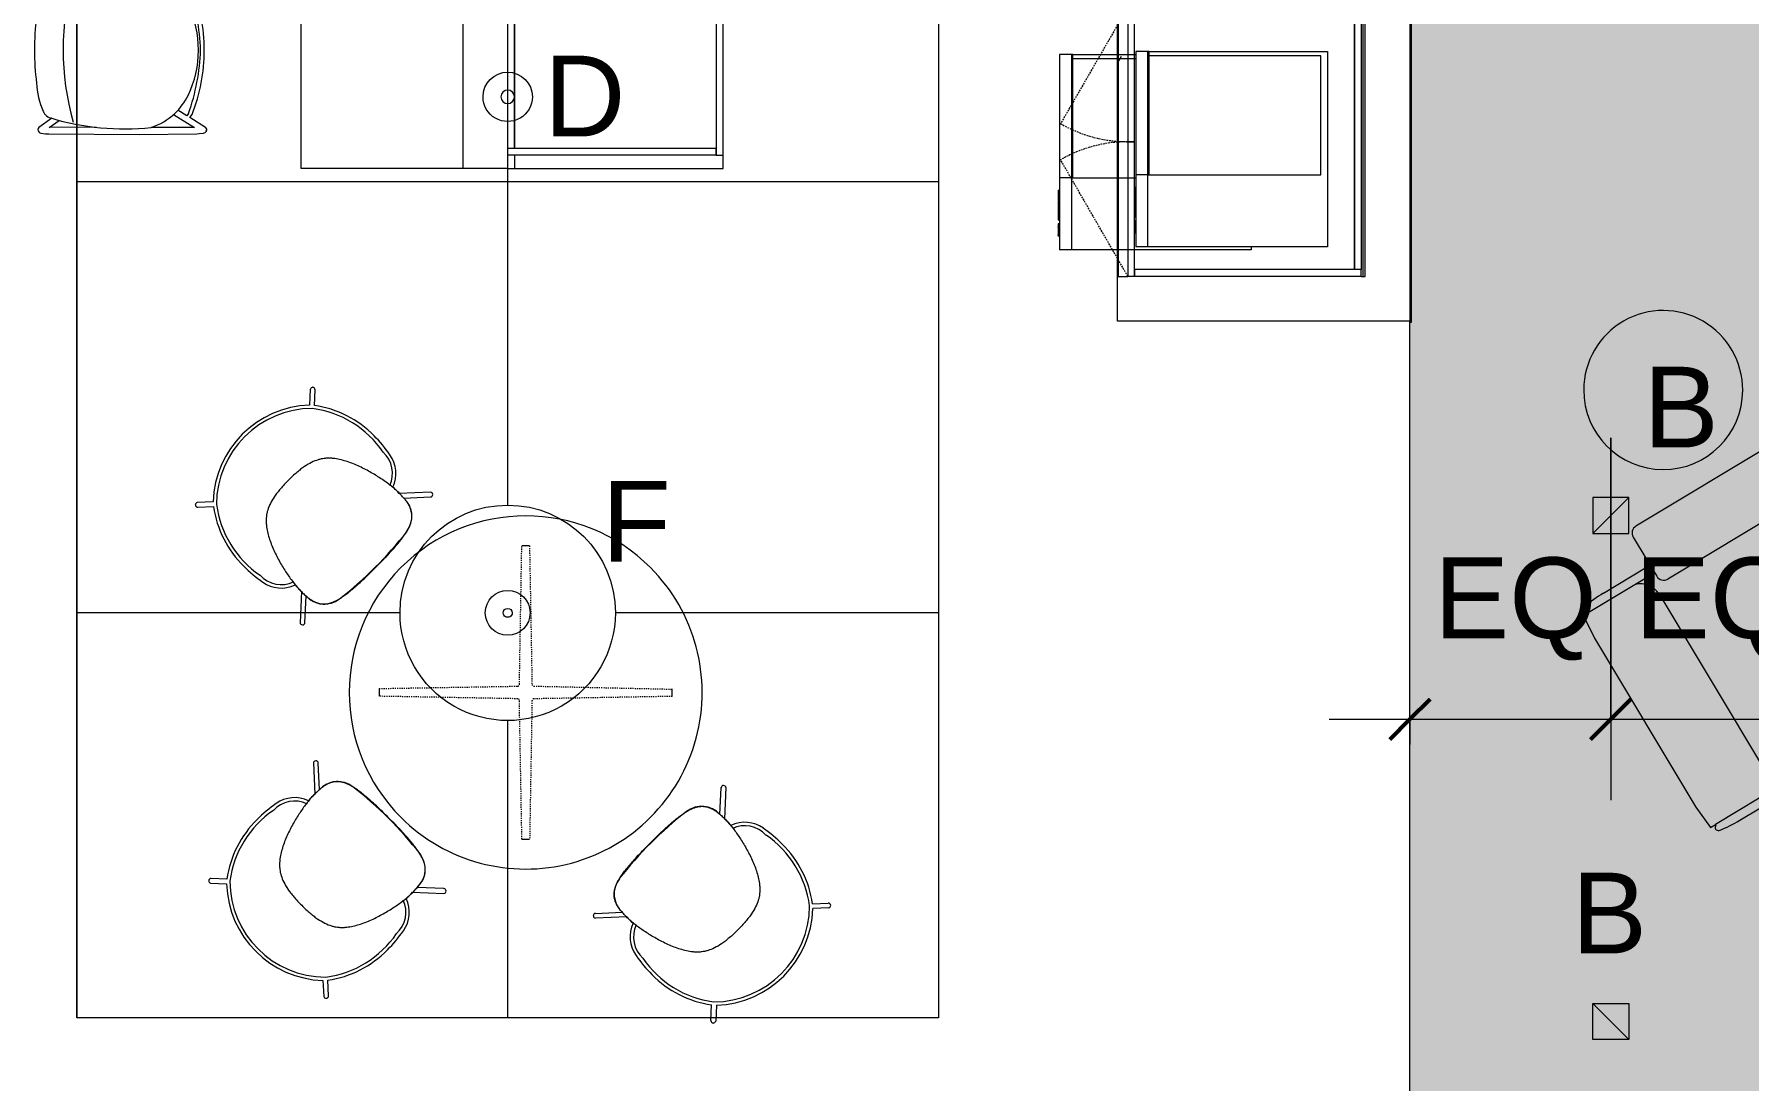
# Model space of a CAD drawing. Header units: inches. Extents: x -1206 to 1060, y -822 to 854.
# Drawn here: x -947.9 to -756.8, y -539.8 to -423.2 of the extents above; entities that cross this region are included whole.
import ezdxf

# ---------------------------------------------------------------- set-up
doc = ezdxf.new("R2010")
doc.units = ezdxf.units.IN
doc.header["$MEASUREMENT"] = 0
doc.linetypes.add('X1$0$Dash', pattern=[0.25, 0.125, -0.125])
doc.linetypes.add('X1$0$Hidden', pattern=[0.28125, 0.1875, -0.09375])
for name, color, linetype, lineweight in [('X1$0$A-ANNO-DIMS', 211, 'Continuous', 9), ('X1$0$A-ANNO-DIMS-96', 211, 'Continuous', 9), ('X1$0$A-CLNG', 13, 'Continuous', 13), ('X1$0$A-CLNG-PATT', 13, 'Continuous', 13), ('X1$0$E-LITE-EQPM', 33, 'Continuous', 9), ('X1$0$E-LITE-EQPM-IDEN', 33, 'Continuous', 9), ('X1$0$I-FURN', 30, 'Continuous', 9), ('X1$0$I-FURN-HDLN', 30, 'X1$0$Dash', 9), ('X1$0$I-WALL', 2, 'Continuous', 13), ('X1$0$Q-CASE', 31, 'Continuous', 9), ('X1$0$Q-SPCQ', 91, 'Continuous', 9)]:
    doc.layers.add(name, color=color, linetype=linetype, lineweight=lineweight)
doc.styles.add('X1$0$Arial', font='arial.ttf', dxfattribs={"height": 9})
doc.styles.add('X1$0$Swis721 Lt BT', font='swissl.ttf', dxfattribs={"height": 9})
doc.dimstyles.new('X1$0$OTJ_-_3_32__Linear__1_2__Tolerance', dxfattribs={"dimscale": 12, "dimtxt": 9.497835, "dimasz": 0.375, "dimexe": 0.75, "dimexo": 0.5, "dimgap": 0.5, "dimtad": 1, "dimdec": 1, "dimrnd": 0.5, "dimzin": 3, "dimdsep": 46, "dimlunit": 4, "dimtxsty": 'X1$0$Swis721 Lt BT', "dimblk1": 'X1$0$_Oblique', "dimblk2": 'X1$0$_Oblique', "dimsah": 1, "dimcen": 0.09, "dimdle": 0.75, "dimazin": 0, "dimtfac": 1, "dimtdec": 4, "dimtix": 1, "dimtmove": 0, "dimatfit": 3, "dimfxl": 1, "dimtvp": 1, "dimfrac": 2, "dimtolj": 1, "dimtzin": 0, "dimarcsym": 2})
pattern_1 = [(0, (0, 0), (30.72, 7.68), [1.267, -21.773, 1.267, -21.773, -122.88]), (0, (0, 0), (30.72, 7.68), [-46.08, 1.267, -44.813, 1.267, -21.773, -53.76]), (0, (0, 0), (30.72, 7.68), [-115.2, 1.267, -14.093, 1.267, -37.133]), (120, (11.52, 3.84), (-22.011075, 22.7643), [1.267, -21.773, 1.267, -21.773, -122.88]), (120, (11.52, 3.84), (-22.011075, 22.7643), [-46.08, 1.267, -44.813, 1.267, -21.773, -53.76]), (120, (11.52, 3.84), (-22.011075, 22.7643), [-115.2, 1.267, -14.093, 1.267, -37.133]), (240, (15.36, 19.2), (-8.708925, -30.4443), [1.267, -21.773, 1.267, -21.773, -122.88]), (240, (15.36, 19.2), (-8.708925, -30.4443), [-46.08, 1.267, -44.813, 1.267, -21.773, -53.76]), (240, (15.36, 19.2), (-8.708925, -30.4443), [-115.2, 1.267, -14.093, 1.267, -37.133])]

# ---------------------------------------------------------------- blocks, each defined once
blk = doc.blocks.new('X1$0$C-Counter Top1 - 24_ Depth-5089618-FIRST FLOOR RCP')
at = {"layer": 'X1$0$Q-CASE'}
for p, q in [((-47.26, 0), (-47.26, -24)), ((101.74, -24), (101.74, 0)), ((-45.76, -0.75), (-47.26, -0.75)), ((101.74, -0.75), (100.24, -0.75)), ((-47.26, -24), (-45.76, -24)), ((100.24, -24), (101.74, -24))]:
    blk.add_line(p, q, dxfattribs=at)
blk = doc.blocks.new('X1$0$C-Counter Top-no backsplash - Counter Top 42_H-5475628-FIRST FLOOR RCP')
at = {"layer": 'X1$0$Q-CASE'}
for p, q in [((-47.26, 23), (101.74, 23)), ((-47.26, 5), (-47.26, 23)), ((-47.26, 5), (-47.26, 23)), ((-47.26, 23), (101.74, 23)), ((101.74, 23), (101.74, 5)), ((101.74, 23), (101.74, 5))]:
    blk.add_line(p, q, dxfattribs=at)
blk = doc.blocks.new('X1$0$Cahoots_Tables - Small Round-4938073-FIRST FLOOR RCP')
at = {"layer": 'X1$0$I-FURN'}
for start, end in [(0, 180), (180, 0)]:
    blk.add_arc((0.015625, 0), 8.858268, start, end, dxfattribs=at)
blk = doc.blocks.new('X1$0$Seating-Sofa-Teknion-STMS_Envita-R2014 - _See Type Catalog_-5451036-FIRST FLOOR RCP')
at = {"layer": 'X1$0$I-FURN'}
for p, q in [((-10.99, 15.56), (-13.75, 15.32)), ((-13.75, 15.32), (-13.75, 14.69)), ((10.99, 15.56), (-10.99, 15.56)), ((13.75, 15.32), (10.99, 15.56)), ((13.75, 14.69), (13.75, 15.32)), ((-13.75, 14.69), (-13.87, 14.69)), ((-13.75, 6.06), (-13.75, 14.69)), ((13.87, 14.69), (13.75, 14.69)), ((13.75, 6.06), (13.75, 14.69)), ((-14.74, 12.12), (-14.74, 6.75)), ((14.74, 6.75), (14.74, 12.12)), ((-15.46, 6.06), (-18.4, 6.06)), ((-16, 6.06), (-13.32, 6.06)), ((11.57, 6.85), (-11.57, 6.85)), ((16, 6.06), (13.32, 6.06)), ((18.4, 6.06), (15.46, 6.06)), ((-19.3, 5.16), (-19.3, -13.16)), ((-12.43, -13.16), (-12.43, 5.16)), ((12.42, -13.16), (12.42, 5.16)), ((19.3, -13.16), (19.3, 5.16)), ((-18.4, -14.06), (-13.75, -14.06)), ((-13.75, -14.06), (-13.75, -14.86)), ((-13.75, -14.06), (-13.32, -14.06)), ((13.75, -14.06), (13.32, -14.06)), ((13.75, -14.86), (13.75, -14.06)), ((13.75, -14.06), (18.4, -14.06)), ((-13.05, -15.56), (13.05, -15.56))]:
    blk.add_line(p, q, dxfattribs=at)
for centre, radius, start, end in [((-2.33, 12.38), 12.42, 169.2868, 181.1781), ((-14.2, 14.6), 0.337, 14.9618, 165.0382), ((14.2, 14.6), 0.337, 14.9618, 165.0382), ((2.33, 12.38), 12.42, 358.8219, 10.7132), ((-11.44, 9.26), 2.41, 196.978, 266.9725), ((11.44, 9.26), 2.41, 273.0275, 343.022), ((-18.4, 5.16), 0.9, 90, 180), ((-13.32, 5.16), 0.9, 0, 90), ((13.32, 5.16), 0.9, 90, 180), ((18.4, 5.16), 0.9, 360, 90), ((-18.4, -13.16), 0.9, 180, 270), ((-13.32, -13.16), 0.9, 270, 0), ((13.32, -13.16), 0.9, 180, 270), ((18.4, -13.16), 0.9, 270, 0), ((-13.05, -14.86), 0.7, 180, 270), ((13.05, -14.86), 0.7, 270, 360)]:
    blk.add_arc(centre, radius, start, end, dxfattribs=at)
for points, knots in [([(-14.74, 6.75), (-14.74, 6.71), (-14.74, 6.64), (-14.75, 6.54), (-14.75, 6.48), (-14.76, 6.45), (-14.76, 6.42), (-14.77, 6.4), (-14.77, 6.37), (-14.78, 6.35), (-14.79, 6.33), (-14.79, 6.31), (-14.81, 6.28), (-14.82, 6.25), (-14.85, 6.21), (-14.88, 6.18), (-14.9, 6.16), (-14.93, 6.14), (-14.95, 6.13), (-14.99, 6.12), (-15.02, 6.1), (-15.05, 6.09), (-15.08, 6.09), (-15.1, 6.08), (-15.13, 6.08), (-15.15, 6.08), (-15.18, 6.07), (-15.21, 6.07), (-15.26, 6.07), (-15.34, 6.06), (-15.42, 6.06), (-15.46, 6.06)], [0, 0, 0, 0, 0.083333, 0.166667, 0.208333, 0.229167, 0.25, 0.270833, 0.291667, 0.3125, 0.333333, 0.354167, 0.375, 0.416667, 0.458333, 0.5, 0.541667, 0.5625, 0.583333, 0.625, 0.666667, 0.6875, 0.708333, 0.729167, 0.75, 0.770833, 0.791667, 0.8125, 0.833333, 0.916667, 1, 1, 1, 1]), ([(15.46, 6.06), (15.42, 6.06), (15.34, 6.06), (15.26, 6.07), (15.21, 6.07), (15.18, 6.07), (15.15, 6.08), (15.13, 6.08), (15.1, 6.08), (15.08, 6.09), (15.05, 6.09), (15.03, 6.1), (15.01, 6.11), (14.99, 6.12), (14.97, 6.12), (14.95, 6.13), (14.93, 6.14), (14.9, 6.16), (14.88, 6.18), (14.85, 6.21), (14.83, 6.24), (14.81, 6.27), (14.8, 6.29), (14.79, 6.31), (14.79, 6.33), (14.78, 6.35), (14.77, 6.37), (14.77, 6.4), (14.76, 6.42), (14.76, 6.45), (14.75, 6.48), (14.75, 6.54), (14.74, 6.64), (14.74, 6.71), (14.74, 6.75)], [0, 0, 0, 0, 0.083333, 0.166667, 0.1875, 0.208333, 0.229167, 0.25, 0.270833, 0.291667, 0.3125, 0.333333, 0.354167, 0.375, 0.395833, 0.416667, 0.4375, 0.458333, 0.5, 0.541667, 0.583333, 0.604167, 0.625, 0.645833, 0.666667, 0.6875, 0.708333, 0.729167, 0.75, 0.770833, 0.791667, 0.833333, 0.916667, 1, 1, 1, 1])]:
    blk.add_open_spline(points, degree=3, knots=knots, dxfattribs=at)
blk = doc.blocks.new('X1$0$Steelcase Coalesse - Enea Lottus - Seating - Stool - Bar Height - Sled Base - No Insert-4836234-FIRST FLOOR RCP')
at = {"layer": 'X1$0$I-FURN'}
for p, q in [((-9.25, 17.52), (-9.31, 17.02)), ((-7.58, 16.31), (-8.61, 17.76)), ((7.58, 16.31), (8.61, 17.76)), ((9.25, 17.52), (9.31, 17.02)), ((-9.31, 16.62), (-9.39, 6.58)), ((-9.31, 17.02), (-9.31, 16.62)), ((-8.59, 11.35), (-8.63, 16.61)), ((-8.63, 16.61), (-7.82, 15.5)), ((8.63, 16.61), (7.82, 15.5)), ((8.59, 11.35), (8.63, 16.61)), ((9.31, 17.02), (9.31, 16.62)), ((9.31, 16.62), (9.39, 6.58)), ((-9.39, 6.58), (-9.31, 0.16)), ((9.39, 6.58), (9.31, 0.16)), ((-8.63, 0.39), (-8.61, 5.25)), ((8.63, 0.39), (8.61, 5.25)), ((-7.18, 2.75), (-8.63, 0.39)), ((-7.31, 1.25), (-6.69, 2.26)), ((7.31, 1.25), (6.69, 2.26)), ((7.18, 2.75), (8.63, 0.39)), ((-9.31, 0.16), (-9.3, -0.12)), ((-8.6, -0.84), (-7.51, 0.93)), ((-7.51, 0.93), (-7.16, 0.67)), ((-7.06, 1.06), (-7.31, 1.25)), ((7.06, 1.06), (7.31, 1.25)), ((7.51, 0.93), (7.16, 0.67)), ((8.6, -0.84), (7.51, 0.93)), ((9.31, 0.16), (9.3, -0.12)), ((-9.3, -0.12), (-9.25, -0.58)), ((9.3, -0.12), (9.25, -0.58))]:
    blk.add_line(p, q, dxfattribs=at)
for centre, radius, start, end in [((-8.66, 17.3), 0.634, 133.8105, 160.2977), ((-8.85, 17.51), 0.35, 45.5206, 133.8105), ((-6.25, 16.03), 1.37, 114.5846, 167.9982), ((-3.4, 9.81), 8.2, 91.8145, 114.5846), ((0.14, -11.17), 29.42, 90.2764, 97.4306), ((-0.14, -11.17), 29.42, 82.5694, 89.7236), ((3.4, 9.81), 8.2, 65.4154, 88.1855), ((6.25, 16.03), 1.37, 12.0018, 65.4154), ((8.85, 17.51), 0.35, 46.1895, 134.4794), ((8.66, 17.3), 0.634, 19.7023, 46.1895), ((19.13, 8.28), 27.9, 163.0203, 186.2343), ((-19.13, 8.28), 27.9, 353.7657, 16.9797), ((0.06, -14.96), 30, 74.3296, 105.6314), ((-1.94, 7.4), 7.01, 197.9148, 223.2393), ((1.94, 7.4), 7.01, 315.6637, 342.0852), ((-1.94, 7.4), 7.01, 223.2393, 243.7884), ((1.94, 7.4), 7.01, 296.2116, 315.6637), ((0.01, 18.87), 19.56, 248.4732, 269.9564), ((0.96, 23.97), 24.27, 250.7204, 267.7427), ((-0.11, 11.12), 11.15, 243.7884, 270.559), ((0.11, 11.12), 11.15, 269.441, 296.2116), ((-0.96, 23.97), 24.27, 272.2573, 289.2796), ((-0.01, 18.87), 19.56, 270.0436, 291.5268), ((-8.61, -0.39), 0.674, 196.8757, 231.3749), ((-8.85, -0.63), 0.331, 238.946, 321.6559), ((8.85, -0.63), 0.331, 218.3441, 301.054), ((8.61, -0.39), 0.674, 308.6251, 343.1243)]:
    blk.add_arc(centre, radius, start, end, dxfattribs=at)
blk = doc.blocks.new('X1$0$Table-Coffee-Teknion-BBCTC_Cosmos_Large-R2013 - 28 3_8_ High-5476195-FIRST FLOOR RCP')
at = {"layer": 'X1$0$I-FURN'}
for radius, start, end in [(19.67, 360, 180), (16.34, 133.4535, 136.4655), (16.34, 43.5345, 46.5404), (19.67, 180, 360), (16.34, 223.5345, 226.5404), (16.34, 313.4535, 316.4542)]:
    blk.add_arc((0, 0), radius, start, end, dxfattribs=at)
at = {"layer": 'X1$0$I-FURN-HDLN'}
for p, q in [((-11.24, 11.86), (-0.14, 1.13)), ((0.14, 1.13), (11.24, 11.86)), ((-1.13, 0.14), (-11.85, 11.25)), ((11.85, 11.25), (1.13, 0.14)), ((-11.85, -11.25), (-1.13, -0.13)), ((-0.14, -1.13), (-11.24, -11.86)), ((11.24, -11.86), (0.14, -1.14)), ((1.14, -0.14), (11.81, -11.29))]:
    blk.add_line(p, q, dxfattribs=at)
for centre, start, end in [((-1.29, 0), 319.2979, 41.4043), ((0, 1.29), 228.5957, 311.4043), ((1.29, 0), 138.6476, 223.7627), ((0, -1.29), 47.5735, 131.4196)]:
    blk.add_arc(centre, 0.206, start, end, dxfattribs=at)
blk = doc.blocks.new('X1$0$Seating-Guest_Chair-Teknion-BBUC_Iuta-R2013 - Guest Chair-5476255-FIRST FLOOR RCP')
at = {"layer": 'X1$0$I-FURN'}
for p, q in [((-9.25, 8.27), (-7.97, 7.09)), ((-7.6, 7.49), (-8.92, 8.7)), ((8.92, 8.7), (7.6, 7.49)), ((7.97, 7.09), (9.25, 8.27)), ((-7.71, -6.53), (-10.28, -8.89)), ((-9.9, -9.27), (-7.7, -7.25)), ((7.7, -7.25), (9.9, -9.27)), ((10.28, -8.89), (7.71, -6.53))]:
    blk.add_line(p, q, dxfattribs=at)
for centre, radius, start, end in [((0, -0.6), 11.1, 46.7919, 133.2081), ((0, -0.6), 10.73, 45.2186, 134.7814), ((-9.07, 8.46), 0.263, 136.9654, 225.7597), ((-9.06, 8.47), 0.266, 59.019, 139.9111), ((9.06, 8.47), 0.266, 40.0889, 120.981), ((9.07, 8.46), 0.263, 314.2403, 43.0346), ((1.44, 0.11), 11.71, 143.4405, 180.5595), ((1.44, 0.11), 11.34, 142.5304, 190.6836), ((-1.44, 0.11), 11.34, 349.3164, 37.4696), ((-1.44, 0.11), 11.71, 359.4405, 36.5595), ((7.49, 0.17), 17.76, 180.5595, 189.4405), ((-7.49, 0.17), 17.76, 350.5595, 359.4405), ((-6.52, -2.16), 3.56, 189.4405, 250.5595), ((-6.52, -2.16), 3.18, 176.9632, 250.5595), ((6.52, -2.16), 3.18, 289.4405, 3.0368), ((6.52, -2.16), 3.56, 289.4405, 350.5595), ((-3.94, -6.02), 3.8, 172.3112, 187.6888), ((3.94, -6.02), 3.8, 352.3112, 7.6888), ((-4.95, -7.39), 2.75, 177.044, 262.956), ((4.95, -7.39), 2.75, 277.044, 2.956), ((-10.08, -9.05), 0.265, 141.4663, 224.7543), ((-10.07, -9.07), 0.263, 221.6013, 310.667), ((10.07, -9.07), 0.263, 229.333, 318.3987), ((10.08, -9.05), 0.265, 315.2457, 38.5337), ((0, 32.67), 43.12, 262.956, 277.044)]:
    blk.add_arc(centre, radius, start, end, dxfattribs=at)
for points, knots in [([(0, 3.25), (-0.46, 3.25), (-1.1, 3.23), (-1.85, 3.15), (-2.53, 3.04), (-3.26, 2.85), (-3.86, 2.59), (-4.28, 2.35), (-4.51, 2.18), (-4.69, 2.03), (-4.82, 1.92), (-4.94, 1.8), (-5.06, 1.68), (-5.17, 1.55), (-5.31, 1.38), (-5.56, 1.06), (-5.87, 0.56), (-6.21, -0.08), (-6.61, -0.99), (-7.02, -2.17), (-7.37, -3.56), (-7.61, -4.8), (-7.71, -5.73), (-7.74, -6.42), (-7.73, -6.92), (-7.7, -7.33), (-7.67, -7.6), (-7.65, -7.76), (-7.63, -7.88), (-7.61, -7.99), (-7.58, -8.1), (-7.55, -8.22), (-7.52, -8.33), (-7.48, -8.43), (-7.44, -8.54), (-7.4, -8.65), (-7.34, -8.75), (-7.29, -8.85), (-7.23, -8.95), (-7.16, -9.04), (-7.08, -9.14), (-7, -9.23), (-6.92, -9.32), (-6.82, -9.4), (-6.72, -9.49), (-6.61, -9.57), (-6.5, -9.64), (-6.37, -9.72), (-6.23, -9.79), (-6.09, -9.85), (-5.93, -9.92), (-5.76, -9.98), (-5.57, -10.04), (-5.37, -10.09), (-5.16, -10.14), (-4.93, -10.19), (-4.68, -10.24), (-4.41, -10.28), (-4.13, -10.32), (-3.82, -10.35), (-3.49, -10.38), (-3.14, -10.41), (-2.65, -10.44), (-1.97, -10.47), (-1.04, -10.49), (-0.36, -10.5), (0, -10.5)], [0, 0, 0, 0, 0.03125, 0.046875, 0.0625, 0.09375, 0.125, 0.140625, 0.15625, 0.164062, 0.171875, 0.179688, 0.1875, 0.195312, 0.203125, 0.21875, 0.25, 0.28125, 0.3125, 0.375, 0.4375, 0.5, 0.5625, 0.59375, 0.625, 0.65625, 0.671875, 0.679688, 0.6875, 0.695312, 0.703125, 0.710938, 0.71875, 0.726562, 0.734375, 0.742188, 0.75, 0.757812, 0.765625, 0.773438, 0.78125, 0.789062, 0.796875, 0.804688, 0.8125, 0.820312, 0.828125, 0.835938, 0.84375, 0.851562, 0.859375, 0.867188, 0.875, 0.882812, 0.890625, 0.898438, 0.90625, 0.914062, 0.921875, 0.929688, 0.9375, 0.945312, 0.953125, 0.96875, 0.984375, 1, 1, 1, 1]), ([(0, -10.5), (0.36, -10.5), (1.04, -10.49), (1.97, -10.47), (2.65, -10.44), (3.14, -10.41), (3.49, -10.38), (3.82, -10.35), (4.13, -10.32), (4.41, -10.28), (4.68, -10.24), (4.93, -10.19), (5.16, -10.14), (5.37, -10.09), (5.57, -10.04), (5.76, -9.98), (5.93, -9.92), (6.09, -9.85), (6.23, -9.79), (6.37, -9.72), (6.5, -9.64), (6.61, -9.57), (6.72, -9.49), (6.82, -9.4), (6.92, -9.32), (7, -9.23), (7.08, -9.14), (7.16, -9.04), (7.23, -8.95), (7.29, -8.85), (7.34, -8.75), (7.4, -8.65), (7.44, -8.54), (7.48, -8.43), (7.52, -8.33), (7.55, -8.22), (7.58, -8.1), (7.61, -7.99), (7.63, -7.88), (7.65, -7.76), (7.67, -7.6), (7.7, -7.33), (7.73, -6.92), (7.74, -6.42), (7.72, -5.9), (7.67, -5.35), (7.57, -4.59), (7.37, -3.56), (7.02, -2.17), (6.61, -0.99), (6.21, -0.08), (5.87, 0.56), (5.56, 1.06), (5.31, 1.38), (5.17, 1.55), (5.06, 1.68), (4.94, 1.8), (4.82, 1.92), (4.69, 2.03), (4.51, 2.18), (4.28, 2.35), (3.86, 2.59), (3.26, 2.85), (2.53, 3.04), (1.85, 3.15), (1.1, 3.23), (0.46, 3.25), (0, 3.25)], [0, 0, 0, 0, 0.015625, 0.03125, 0.046875, 0.054688, 0.0625, 0.070312, 0.078125, 0.085938, 0.09375, 0.101562, 0.109375, 0.117188, 0.125, 0.132812, 0.140625, 0.148438, 0.15625, 0.164062, 0.171875, 0.179688, 0.1875, 0.195312, 0.203125, 0.210938, 0.21875, 0.226562, 0.234375, 0.242188, 0.25, 0.257812, 0.265625, 0.273438, 0.28125, 0.289062, 0.296875, 0.304688, 0.3125, 0.320312, 0.328125, 0.34375, 0.375, 0.40625, 0.4375, 0.46875, 0.5, 0.5625, 0.625, 0.6875, 0.71875, 0.75, 0.78125, 0.796875, 0.804688, 0.8125, 0.820312, 0.828125, 0.835938, 0.84375, 0.859375, 0.875, 0.90625, 0.9375, 0.953125, 0.96875, 1, 1, 1, 1])]:
    blk.add_open_spline(points, degree=3, knots=knots, dxfattribs=at)
blk = doc.blocks.new('X1$0$Seating-Guest_Chair-Teknion-BBUC_Iuta-R2013 - Guest Chair-5480372-FIRST FLOOR RCP')
at = {"layer": 'X1$0$I-FURN'}
for p, q in [((-7.71, 6.53), (-10.28, 8.89)), ((-9.9, 9.27), (-7.7, 7.25)), ((7.7, 7.25), (9.9, 9.27)), ((10.28, 8.89), (7.71, 6.53)), ((-9.25, -8.27), (-7.97, -7.09)), ((-7.6, -7.49), (-8.92, -8.7)), ((8.92, -8.7), (7.6, -7.49)), ((7.97, -7.09), (9.25, -8.27))]:
    blk.add_line(p, q, dxfattribs=at)
for centre, radius, start, end in [((-4.95, 7.39), 2.75, 97.044, 182.956), ((0, -32.67), 43.12, 82.956, 97.044), ((4.95, 7.39), 2.75, 357.044, 82.956), ((-10.08, 9.05), 0.265, 135.2457, 218.5337), ((-10.07, 9.07), 0.263, 49.333, 138.3987), ((10.07, 9.07), 0.263, 41.6013, 130.667), ((10.08, 9.05), 0.265, 321.4663, 44.7543), ((-3.94, 6.02), 3.8, 172.3112, 187.6888), ((3.94, 6.02), 3.8, 352.3112, 7.6888), ((-6.52, 2.16), 3.56, 109.4405, 170.5595), ((-6.52, 2.16), 3.18, 109.4405, 183.0368), ((6.52, 2.16), 3.18, 356.9632, 70.5595), ((6.52, 2.16), 3.56, 9.4405, 70.5595), ((7.49, -0.17), 17.76, 170.5595, 179.4405), ((1.44, -0.11), 11.34, 169.3164, 217.4696), ((-1.44, -0.11), 11.34, 322.5304, 10.6836), ((-7.49, -0.17), 17.76, 0.5595, 9.4405), ((1.44, -0.11), 11.71, 179.4405, 216.5595), ((-1.44, -0.11), 11.71, 323.4405, 0.5595), ((0, 0.6), 11.1, 226.7919, 313.2081), ((0, 0.6), 10.73, 225.2186, 314.7814), ((-9.07, -8.46), 0.263, 134.2403, 223.0346), ((-9.06, -8.47), 0.266, 220.0889, 300.981), ((9.06, -8.47), 0.266, 239.019, 319.9111), ((9.07, -8.46), 0.263, 316.9654, 45.7597)]:
    blk.add_arc(centre, radius, start, end, dxfattribs=at)
for points, knots in [([(0, -3.25), (-0.46, -3.25), (-1.1, -3.23), (-1.85, -3.15), (-2.53, -3.04), (-3.26, -2.85), (-3.86, -2.59), (-4.28, -2.35), (-4.51, -2.18), (-4.69, -2.03), (-4.82, -1.92), (-4.94, -1.8), (-5.06, -1.68), (-5.17, -1.55), (-5.31, -1.38), (-5.56, -1.06), (-5.87, -0.56), (-6.21, 0.08), (-6.61, 0.99), (-7.02, 2.17), (-7.37, 3.56), (-7.57, 4.59), (-7.67, 5.35), (-7.72, 5.9), (-7.74, 6.42), (-7.73, 6.92), (-7.7, 7.33), (-7.67, 7.6), (-7.65, 7.76), (-7.62, 7.92), (-7.59, 8.07), (-7.55, 8.22), (-7.52, 8.33), (-7.48, 8.43), (-7.44, 8.54), (-7.4, 8.65), (-7.34, 8.75), (-7.29, 8.85), (-7.23, 8.95), (-7.16, 9.04), (-7.08, 9.14), (-7, 9.23), (-6.92, 9.32), (-6.82, 9.4), (-6.72, 9.49), (-6.61, 9.57), (-6.5, 9.64), (-6.37, 9.72), (-6.23, 9.79), (-6.09, 9.85), (-5.93, 9.92), (-5.76, 9.98), (-5.57, 10.04), (-5.37, 10.09), (-5.16, 10.14), (-4.93, 10.19), (-4.68, 10.24), (-4.41, 10.28), (-4.13, 10.32), (-3.82, 10.35), (-3.49, 10.38), (-3.14, 10.41), (-2.65, 10.44), (-1.97, 10.47), (-1.04, 10.49), (-0.36, 10.5), (0, 10.5)], [-1, -1, -1, -1, -0.96875, -0.953125, -0.9375, -0.90625, -0.875, -0.859375, -0.84375, -0.835938, -0.828125, -0.820312, -0.8125, -0.804688, -0.796875, -0.78125, -0.75, -0.71875, -0.6875, -0.625, -0.5625, -0.5, -0.46875, -0.4375, -0.40625, -0.375, -0.34375, -0.328125, -0.320312, -0.3125, -0.296875, -0.289062, -0.28125, -0.273438, -0.265625, -0.257812, -0.25, -0.242188, -0.234375, -0.226562, -0.21875, -0.210938, -0.203125, -0.195312, -0.1875, -0.179688, -0.171875, -0.164062, -0.15625, -0.148438, -0.140625, -0.132812, -0.125, -0.117188, -0.109375, -0.101562, -0.09375, -0.085938, -0.078125, -0.070312, -0.0625, -0.054688, -0.046875, -0.03125, -0.015625, 0, 0, 0, 0]), ([(0, 10.5), (0.36, 10.5), (1.04, 10.49), (1.97, 10.47), (2.65, 10.44), (3.14, 10.41), (3.49, 10.38), (3.82, 10.35), (4.13, 10.32), (4.41, 10.28), (4.68, 10.24), (4.93, 10.19), (5.16, 10.14), (5.37, 10.09), (5.57, 10.04), (5.76, 9.98), (5.93, 9.92), (6.09, 9.85), (6.23, 9.79), (6.37, 9.72), (6.5, 9.64), (6.61, 9.57), (6.72, 9.49), (6.82, 9.4), (6.92, 9.32), (7, 9.23), (7.08, 9.14), (7.16, 9.04), (7.23, 8.95), (7.29, 8.85), (7.34, 8.75), (7.4, 8.65), (7.44, 8.54), (7.48, 8.43), (7.52, 8.33), (7.55, 8.22), (7.58, 8.1), (7.61, 7.99), (7.63, 7.88), (7.65, 7.76), (7.67, 7.6), (7.7, 7.33), (7.73, 6.92), (7.74, 6.42), (7.71, 5.73), (7.61, 4.8), (7.37, 3.56), (7.02, 2.17), (6.61, 0.99), (6.21, 0.08), (5.87, -0.56), (5.56, -1.06), (5.31, -1.38), (5.17, -1.55), (5.06, -1.68), (4.94, -1.8), (4.82, -1.92), (4.69, -2.03), (4.51, -2.18), (4.28, -2.35), (3.86, -2.59), (3.26, -2.85), (2.53, -3.04), (1.85, -3.15), (1.1, -3.23), (0.46, -3.25), (0, -3.25)], [-1, -1, -1, -1, -0.984375, -0.96875, -0.953125, -0.945312, -0.9375, -0.929688, -0.921875, -0.914062, -0.90625, -0.898438, -0.890625, -0.882812, -0.875, -0.867188, -0.859375, -0.851562, -0.84375, -0.835938, -0.828125, -0.820312, -0.8125, -0.804688, -0.796875, -0.789062, -0.78125, -0.773438, -0.765625, -0.757812, -0.75, -0.742188, -0.734375, -0.726562, -0.71875, -0.710938, -0.703125, -0.695312, -0.6875, -0.679688, -0.671875, -0.65625, -0.625, -0.59375, -0.5625, -0.5, -0.4375, -0.375, -0.3125, -0.28125, -0.25, -0.21875, -0.203125, -0.195312, -0.1875, -0.179688, -0.171875, -0.164062, -0.15625, -0.140625, -0.125, -0.09375, -0.0625, -0.046875, -0.03125, 0, 0, 0, 0])]:
    blk.add_open_spline(points, degree=3, knots=knots, dxfattribs=at)
blk = doc.blocks.new('X1$0$CW Drawers - UB 34_5_h x 24_d - 4 Equal Drawers-5528341-FIRST FLOOR RCP')
at = {"layer": 'X1$0$Q-CASE'}
for p, q in [((2.78, -25.61), (2.78, -2.36)), ((3.53, -25.61), (3.53, -2.36)), ((3.53, -3.11), (3.53, -2.36)), ((23.55, -3.11), (3.53, -3.11)), ((3.53, -25.61), (3.53, -3.11)), ((3.53, -3.11), (23.55, -3.11)), ((23.55, -25.61), (23.55, -2.36)), ((23.55, -2.36), (23.55, -3.11)), ((23.55, -3.11), (23.55, -25.61)), ((24.3, -2.36), (24.3, -25.61)), ((24.3, -25.61), (2.78, -25.61)), ((2.78, -25.61), (2.78, -26.36)), ((2.78, -25.61), (3.53, -25.61)), ((2.78, -26.36), (24.3, -26.36)), ((23.55, -25.61), (3.53, -25.61)), ((23.55, -25.61), (24.3, -25.61)), ((24.3, -25.61), (24.3, -26.36))]:
    blk.add_line(p, q, dxfattribs=at)
blk = doc.blocks.new('X1$0$A-Microwave - 800 Watt-1_5CuFt-4748816-FIRST FLOOR RCP')
at = {"layer": 'X1$0$Q-SPCQ'}
for p, q in [((-4.64, -27.88), (-4.64, -7.88)), ((-4.64, -7.88), (17.11, -7.88)), ((-4.64, -27.88), (-4.64, -7.88)), ((-4.64, -7.88), (17.11, -7.88)), ((9.11, -8.63), (-4.14, -8.63)), ((-4.14, -8.63), (-4.14, -27.88)), ((9.11, -27.88), (9.11, -8.63)), ((17.11, -7.88), (17.11, -27.88)), ((17.11, -7.88), (17.11, -27.88)), ((9.11, -27.75), (-4.64, -27.75)), ((-4.64, -27.75), (-4.64, -29.25)), ((-4.14, -27.88), (-4.64, -27.88)), ((17.11, -27.88), (-4.64, -27.88)), ((9.11, -27.75), (9.11, -29.25)), ((17.11, -27.88), (9.11, -27.88)), ((17.11, -27.88), (17.11, -29.25)), ((-4.64, -29.25), (9.11, -29.25)), ((9.11, -29.25), (17.11, -29.25)), ((10.48, -29.38), (10.48, -29.25)), ((10.48, -29.38), (10.54, -29.38)), ((10.54, -29.25), (10.54, -29.38)), ((10.54, -29.38), (11.59, -29.38)), ((11.59, -29.38), (11.59, -29.25)), ((11.64, -29.25), (11.64, -29.38)), ((11.67, -29.25), (11.67, -29.38)), ((11.67, -29.38), (12.72, -29.38)), ((12.72, -29.38), (12.72, -29.25)), ((12.74, -29.25), (12.74, -29.38)), ((12.74, -29.38), (13.79, -29.38)), ((13.79, -29.38), (13.79, -29.25)), ((14.23, -29.25), (14.23, -29.38)), ((14.23, -29.38), (14.6, -29.38)), ((14.53, -29.25), (14.53, -29.38)), ((14.53, -29.25), (14.53, -29.38)), ((14.6, -29.38), (14.53, -29.38)), ((14.53, -29.38), (14.6, -29.38)), ((14.6, -29.38), (14.53, -29.38)), ((14.53, -29.38), (15.53, -29.38)), ((15.46, -29.38), (15.61, -29.38)), ((15.53, -29.38), (15.46, -29.38)), ((15.46, -29.38), (15.53, -29.38)), ((15.53, -29.38), (15.46, -29.38)), ((15.53, -29.38), (15.53, -29.25)), ((15.53, -29.38), (15.53, -29.25)), ((15.61, -29.25), (15.61, -29.38))]:
    blk.add_line(p, q, dxfattribs=at)
blk = doc.blocks.new('X1$0$A-Microwave - 800 Watt-1_5CuFt-V10-FIRST FLOOR RCP')
at = {"layer": 'X1$0$Q-SPCQ'}
for p, q in [((16.78, -7.88), (17.11, -7.88)), ((16.78, -7.88), (17.11, -7.88)), ((17.11, -7.88), (17.11, -27.88)), ((17.11, -7.88), (17.11, -27.88)), ((-4.64, -27.88), (-4.64, -20.75)), ((-4.64, -27.88), (-4.64, -20.75)), ((-4.14, -20.75), (-4.14, -27.88)), ((9.11, -27.88), (9.11, -20.75)), ((9.11, -27.75), (-4.64, -27.75)), ((-4.64, -27.75), (-4.64, -29.25)), ((-4.14, -27.88), (-4.64, -27.88)), ((17.11, -27.88), (-4.64, -27.88)), ((9.11, -27.75), (9.11, -29.25)), ((17.11, -27.88), (9.11, -27.88)), ((17.11, -27.88), (17.11, -29.25)), ((-4.64, -29.25), (9.11, -29.25)), ((9.11, -29.25), (17.11, -29.25)), ((10.48, -29.38), (10.48, -29.25)), ((10.48, -29.38), (10.54, -29.38)), ((10.54, -29.25), (10.54, -29.38)), ((10.54, -29.38), (11.59, -29.38)), ((11.59, -29.38), (11.59, -29.25)), ((11.64, -29.25), (11.64, -29.38)), ((11.67, -29.25), (11.67, -29.38)), ((11.67, -29.38), (12.72, -29.38)), ((12.72, -29.38), (12.72, -29.25)), ((12.74, -29.25), (12.74, -29.38)), ((12.74, -29.38), (13.79, -29.38)), ((13.79, -29.38), (13.79, -29.25)), ((14.23, -29.25), (14.23, -29.38)), ((14.23, -29.38), (14.6, -29.38)), ((14.53, -29.25), (14.53, -29.38)), ((14.53, -29.25), (14.53, -29.38)), ((14.6, -29.38), (14.53, -29.38)), ((14.53, -29.38), (14.6, -29.38)), ((14.6, -29.38), (14.53, -29.38)), ((14.53, -29.38), (15.53, -29.38)), ((15.46, -29.38), (15.61, -29.38)), ((15.53, -29.38), (15.46, -29.38)), ((15.46, -29.38), (15.53, -29.38)), ((15.53, -29.38), (15.46, -29.38)), ((15.53, -29.38), (15.53, -29.25)), ((15.53, -29.38), (15.53, -29.25)), ((15.61, -29.25), (15.61, -29.38))]:
    blk.add_line(p, q, dxfattribs=at)
blk = doc.blocks.new('X1$0$OCL-Glowstick-Pendant - 14_ 1LD9_27K-5379715-FIRST FLOOR RCP')
at = {"layer": 'X1$0$E-LITE-EQPM'}
blk.add_circle((0, 0), 0.75, dxfattribs=at)
for start, end in [(360, 180), (180, 360)]:
    blk.add_arc((0, 0), 2.75, start, end, dxfattribs=at)
blk = doc.blocks.new('X1$0$OCL-Loop-LO1-24 - 4QD13-5473973-FIRST FLOOR RCP')
at = {"layer": 'X1$0$E-LITE-EQPM'}
for radius, start, end in [(12, 360, 180), (2.5, 0, 180), (0.5, 360, 180), (12, 180, 360), (2.5, 180, 0), (0.5, 180, 360)]:
    blk.add_arc((0, 0), radius, start, end, dxfattribs=at)
blk = doc.blocks.new('X1$0$L-Recessed Square Downlight - 4_-5368317-FIRST FLOOR RCP')
at = {"layer": 'X1$0$E-LITE-EQPM'}
for p, q in [((2, 2), (-2, 2)), ((-2, 2), (-2, -2)), ((-2, -2), (2, 2)), ((2, -2), (2, 2)), ((-2, -2), (2, -2))]:
    blk.add_line(p, q, dxfattribs=at)
blk = doc.blocks.new('X1$0$L-Recessed Square Downlight - 4_-4552743-FIRST FLOOR RCP')
at = {"layer": 'X1$0$E-LITE-EQPM'}
for p, q in [((-2, -2), (-2, 2)), ((-2, 2), (2, 2)), ((-2, 2), (2, -2)), ((2, 2), (2, -2)), ((2, -2), (-2, -2))]:
    blk.add_line(p, q, dxfattribs=at)
blk = doc.blocks.new('X1$0$CW Cupbd Combined - Oven Tower 84_h x 24_d _2 Microwaves_ 2 pull out drawers_-5538557-FIRST FLOOR RCP')
at = {"layer": 'X1$0$Q-CASE', "linetype": 'X1$0$Hidden'}
for p, q in [((2, 31.31), (14.99, 38.81)), ((32, 31.31), (19.01, 38.81))]:
    blk.add_line(p, q, dxfattribs=at)
at = {"layer": 'X1$0$Q-CASE'}
for p, q in [((17, 31.31), (2, 31.31)), ((2, 30.56), (2, 31.31)), ((17, 30.56), (17, 31.31)), ((32, 31.31), (17, 31.31)), ((17, 31.31), (17, 30.56)), ((32, 31.31), (32, 30.56)), ((2, 30.56), (17, 30.56)), ((2.75, 30.56), (2, 30.56)), ((2, 5.31), (2, 30.56)), ((2.75, 6.06), (2.75, 30.56)), ((2.75, 30.56), (31.25, 30.56)), ((2.75, 5.31), (2.75, 30.56)), ((17, 30.56), (32, 30.56)), ((31.25, 30.56), (31.25, 6.06)), ((32, 30.56), (31.25, 30.56)), ((31.25, 5.31), (31.25, 30.56)), ((32, 30.56), (32, 5.31)), ((31.25, 6.06), (2.75, 6.06)), ((2.75, 5.31), (2.75, 6.06)), ((2.75, 6.06), (31.25, 6.06)), ((31.25, 6.06), (31.25, 5.31)), ((2, 5.31), (2.75, 5.31)), ((31.25, 5.31), (2.75, 5.31)), ((31.25, 5.31), (32, 5.31))]:
    blk.add_line(p, q, dxfattribs=at)
at = {"layer": 'X1$0$Q-CASE', "linetype": 'X1$0$Hidden'}
for centre, start, end in [((2, 31.31), 0.0023, 30), ((32, 31.31), 150, 179.9977)]:
    blk.add_arc(centre, 15, start, end, dxfattribs=at)
blk = doc.blocks.new('X1$0$DIMBLOCK3-FIRST FLOOR RCP')
at = {"layer": 'X1$0$A-ANNO-DIMS-96', "transparency": 16777216}
for p, q in [((-772.21, -468.19), (-772.21, -508.52)), ((-772.21, -499.52), (-772.21, -468.19)), ((-794.59, -502.34), (-794.59, -490.52)), ((-803.59, -499.52), (-772.21, -499.52)), ((-794.59, -499.52), (-794.59, -502.34))]:
    blk.add_line(p, q, dxfattribs=at)
at = {"layer": 'X1$0$A-ANNO-DIMS-96', "lineweight": 50, "transparency": 16777216}
for p, q in [((-794.59, -499.52), (-792.34, -497.27)), ((-772.21, -499.52), (-769.96, -497.27)), ((-794.59, -499.52), (-796.84, -501.77)), ((-772.21, -499.52), (-774.46, -501.77))]:
    blk.add_line(p, q, dxfattribs=at)
at = {"layer": 'X1$0$A-ANNO-DIMS-96', "color": 0, "transparency": 16777216, "insert": (-791.92, -481.5), "char_height": 9, "width": 20.443, "attachment_point": 1, "line_spacing_factor": 1.005062, "style": 'X1$0$Swis721 Lt BT'}
blk.add_mtext('EQ', dxfattribs=at)
blk = doc.blocks.new('X1$0$_Oblique')
at = {"color": 0, "linetype": 'ByBlock', "lineweight": -2}
blk.add_line((-0.5, -0.5), (0.5, 0.5), dxfattribs=at)
blk = doc.blocks.new('X1$0$DIMBLOCK4-FIRST FLOOR RCP')
at = {"layer": 'X1$0$A-ANNO-DIMS-96', "transparency": 16777216}
for p, q in [((-772.21, -468.19), (-772.21, -508.52)), ((-772.21, -499.52), (-772.21, -468.19)), ((-749.84, -502.34), (-749.84, -490.52)), ((-772.21, -499.52), (-740.84, -499.52)), ((-749.84, -499.52), (-749.84, -502.34))]:
    blk.add_line(p, q, dxfattribs=at)
at = {"layer": 'X1$0$A-ANNO-DIMS-96', "lineweight": 50, "transparency": 16777216}
for p, q in [((-772.21, -499.52), (-769.96, -497.27)), ((-749.84, -499.52), (-747.59, -497.27)), ((-772.21, -499.52), (-774.46, -501.77)), ((-749.84, -499.52), (-752.09, -501.77))]:
    blk.add_line(p, q, dxfattribs=at)
at = {"layer": 'X1$0$A-ANNO-DIMS-96', "color": 0, "transparency": 16777216, "insert": (-769.54, -481.5), "char_height": 9, "width": 20.443, "attachment_point": 1, "line_spacing_factor": 1.005062, "style": 'X1$0$Swis721 Lt BT'}
blk.add_mtext('EQ', dxfattribs=at)
blk = doc.blocks.new('X1')
at = {"layer": 'X1$0$A-CLNG-PATT'}
h = blk.add_hatch(dxfattribs=at)
h.set_pattern_fill('FP1_1', color=256, style=0, pattern_type=2)
h.set_pattern_definition(pattern_1)
h.paths.add_polyline_path([(-326.97, -551.3), (-321.18, -551.3), (-321.18, -406.19), (-104.66, -406.19), (-104.66, -343.94), (-281.86, -343.94), (-281.86, -8.7), (-476.15, -8.7), (-476.15, -246.01), (-794.43, -246.01), (-794.43, -455.3), (-794.59, -455.3), (-794.59, -551.3), (-768.93, -551.3), (-768.93, -551.22), (-409.68, -551.22), (-409.68, -551.3), (-349.31, -551.3)], flags=0)
h.paths.add_polyline_path([(-365.68, -515.19), (-749.84, -515.19), (-749.84, -384.3), (-365.68, -384.3), (-365.68, -510.31)], flags=0)
h.paths.add_polyline_path([(-346.93, -343.94), (-425.93, -343.94), (-425.93, -134.94), (-346.93, -134.94), (-346.93, -339.32)], flags=0)
h.paths.add_polyline_path([(-351.55, -339.32), (-351.55, -330.7), (-375.55, -330.7), (-375.55, -308.57), (-421.3, -308.57), (-421.3, -339.32), (-362.43, -339.32)], flags=0)
h.paths.add_polyline_path([(-651.93, -330.7), (-675.93, -330.7), (-675.93, -306.7), (-651.93, -306.7)], flags=0)
h.paths.add_polyline_path([(-362.43, -285.59), (-362.43, -283.24), (-410.43, -283.24), (-410.43, -285.59), (-365.68, -285.59)], flags=0)
h.paths.add_polyline_path([(-299.86, -279.9), (-300.64, -279.79), (-301.36, -279.49), (-301.99, -279.02), (-302.46, -278.4), (-302.76, -277.67), (-302.86, -276.9), (-302.76, -276.12), (-302.46, -275.4), (-301.99, -274.77), (-301.36, -274.3), (-300.64, -274), (-299.86, -273.9), (-299.09, -274), (-298.36, -274.3), (-297.74, -274.77), (-297.27, -275.4), (-296.97, -276.12), (-296.86, -276.9), (-296.97, -277.67), (-297.27, -278.4), (-297.74, -279.02), (-298.36, -279.49), (-299.09, -279.79)], flags=0)
h.paths.add_polyline_path([(-410.43, -240.17), (-362.43, -240.17), (-362.43, -237.82), (-410.43, -237.82)], flags=0)
h.paths.add_polyline_path([(-299.86, -212.85), (-300.64, -212.74), (-301.36, -212.45), (-301.99, -211.97), (-302.46, -211.35), (-302.76, -210.62), (-302.86, -209.85), (-302.76, -209.07), (-302.46, -208.35), (-301.99, -207.73), (-301.36, -207.25), (-300.64, -206.95), (-299.86, -206.85), (-299.09, -206.95), (-298.36, -207.25), (-297.74, -207.73), (-297.27, -208.35), (-296.97, -209.07), (-296.86, -209.85), (-296.97, -210.62), (-297.27, -211.35), (-297.74, -211.97), (-298.46, -212.49), (-299.09, -212.74)], flags=0)
h.paths.add_polyline_path([(-362.43, -194.86), (-362.43, -192.51), (-410.43, -192.51), (-410.43, -194.86), (-363.06, -194.86)], flags=0)
h.paths.add_polyline_path([(-391.9, -149.62), (-362.43, -149.62), (-362.43, -147.27), (-410.43, -147.27), (-410.43, -149.62), (-407.47, -149.62)], flags=0)
h.paths.add_polyline_path([(-299.86, -145.8), (-300.64, -145.7), (-301.4, -145.37), (-301.99, -144.92), (-302.46, -144.3), (-302.76, -143.57), (-302.86, -142.8), (-302.76, -142.02), (-302.46, -141.3), (-301.99, -140.68), (-301.36, -140.2), (-300.64, -139.9), (-299.86, -139.8), (-299.09, -139.9), (-298.36, -140.2), (-297.74, -140.68), (-297.27, -141.3), (-296.97, -142.02), (-296.86, -142.8), (-296.97, -143.57), (-297.27, -144.3), (-297.74, -144.92), (-298.36, -145.4), (-299.09, -145.7)], flags=0)
h.paths.add_polyline_path([(-351.84, -93.19), (-378.18, -93.19), (-378.18, -64.69), (-349.68, -64.69), (-349.68, -93.19), (-350.3, -93.19)], flags=0)
h.paths.add_polyline_path([(-369.19, -90.94), (-351.93, -90.94), (-351.93, -90.7), (-375.84, -90.7), (-375.84, -66.94), (-375.93, -66.94), (-375.93, -90.94), (-369.87, -90.94)], flags=0)
h.paths.add_polyline_path([(-299.86, -78.75), (-300.64, -78.65), (-301.36, -78.35), (-301.99, -77.87), (-302.46, -77.25), (-302.76, -76.53), (-302.86, -75.75), (-302.76, -74.97), (-302.46, -74.25), (-301.99, -73.63), (-301.36, -73.15), (-300.64, -72.85), (-299.86, -72.75), (-299.09, -72.85), (-298.36, -73.15), (-297.74, -73.63), (-297.27, -74.25), (-296.97, -74.97), (-296.86, -75.75), (-296.97, -76.53), (-297.27, -77.25), (-297.74, -77.87), (-298.36, -78.35), (-299.09, -78.65)], flags=0)
h = blk.add_hatch(dxfattribs=at)
h.set_pattern_fill('FP1_32', color=256, style=0, pattern_type=2)
h.set_pattern_definition([(90, (-895.15, -391.67), (48, -3e-15), []), (0, (-895.15, -391.67), (0, -48), [])])
h.paths.add_polyline_path([(-943.15, -532.8), (-847.15, -532.8), (-847.15, -250.55), (-943.15, -250.55), (-943.15, -510.31)], flags=0)
h.paths.add_polyline_path([(-895.15, -499.67), (-897.49, -499.44), (-899.74, -498.76), (-901.82, -497.65), (-903.64, -496.16), (-905.13, -494.34), (-906.24, -492.26), (-906.92, -490.01), (-907.15, -487.67), (-906.92, -485.33), (-906.24, -483.08), (-905.13, -481), (-903.64, -479.19), (-901.82, -477.69), (-899.74, -476.58), (-897.49, -475.9), (-895.15, -475.67), (-892.81, -475.9), (-890.56, -476.58), (-888.49, -477.69), (-886.67, -479.19), (-885.17, -481), (-884.07, -483.08), (-883.38, -485.33), (-883.15, -487.67), (-883.38, -490.01), (-884.07, -492.26), (-885.17, -494.34), (-886.67, -496.16), (-888.49, -497.65), (-890.56, -498.76), (-892.81, -499.44), (-894.51, -499.61)], flags=0)
h.paths.add_polyline_path([(-895.15, -432.94), (-895.86, -432.85), (-896.52, -432.58), (-897.09, -432.14), (-897.53, -431.57), (-897.81, -430.89), (-897.9, -430.19), (-897.81, -429.48), (-897.53, -428.82), (-897.09, -428.25), (-896.52, -427.81), (-895.86, -427.54), (-895.15, -427.44), (-894.44, -427.54), (-893.77, -427.81), (-893.21, -428.25), (-892.77, -428.82), (-892.49, -429.48), (-892.4, -430.19), (-892.49, -430.91), (-892.77, -431.57), (-893.21, -432.14), (-893.77, -432.58), (-894.44, -432.85)], flags=0)
h.paths.add_polyline_path([(-895.15, -413.94), (-895.86, -413.85), (-896.52, -413.58), (-897.09, -413.14), (-897.53, -412.57), (-897.81, -411.91), (-897.9, -411.19), (-897.81, -410.48), (-897.53, -409.82), (-897.09, -409.25), (-896.52, -408.81), (-895.86, -408.54), (-895.15, -408.44), (-894.44, -408.54), (-893.77, -408.81), (-893.21, -409.25), (-892.77, -409.82), (-892.49, -410.48), (-892.4, -411.19), (-892.49, -411.91), (-892.77, -412.57), (-893.21, -413.14), (-893.77, -413.58), (-894.44, -413.85)], flags=0)
h.paths.add_polyline_path([(-895.15, -394.94), (-895.86, -394.85), (-896.52, -394.58), (-897.09, -394.14), (-897.53, -393.57), (-897.81, -392.91), (-897.9, -392.19), (-897.81, -391.48), (-897.53, -390.82), (-897.09, -390.25), (-896.52, -389.81), (-895.86, -389.54), (-895.15, -389.44), (-894.44, -389.54), (-893.77, -389.81), (-893.21, -390.25), (-892.77, -390.82), (-892.49, -391.48), (-892.4, -392.19), (-892.49, -392.91), (-892.77, -393.57), (-893.21, -394.14), (-893.77, -394.58), (-894.44, -394.85)], flags=0)
h.paths.add_polyline_path([(-895.15, -375.94), (-895.86, -375.85), (-896.52, -375.58), (-897.09, -375.14), (-897.53, -374.57), (-897.81, -373.91), (-897.9, -373.19), (-897.81, -372.48), (-897.53, -371.82), (-897.09, -371.25), (-896.52, -370.81), (-895.86, -370.54), (-895.15, -370.44), (-894.44, -370.54), (-893.77, -370.81), (-893.21, -371.25), (-892.77, -371.82), (-892.49, -372.48), (-892.4, -373.19), (-892.49, -373.91), (-892.77, -374.57), (-893.21, -375.14), (-893.77, -375.58), (-894.44, -375.85)], flags=0)
h.paths.add_polyline_path([(-895.15, -356.94), (-895.86, -356.85), (-896.52, -356.58), (-897.09, -356.14), (-897.53, -355.57), (-897.81, -354.91), (-897.9, -354.19), (-897.81, -353.48), (-897.53, -352.82), (-897.09, -352.25), (-896.52, -351.81), (-895.86, -351.54), (-895.15, -351.44), (-894.44, -351.54), (-893.77, -351.81), (-893.21, -352.25), (-892.77, -352.82), (-892.49, -353.48), (-892.4, -354.19), (-892.49, -354.91), (-892.77, -355.57), (-893.21, -356.14), (-893.77, -356.58), (-894.44, -356.85)], flags=0)
h.paths.add_polyline_path([(-895.15, -337.94), (-895.86, -337.85), (-896.52, -337.58), (-897.09, -337.14), (-897.53, -336.57), (-897.81, -335.91), (-897.9, -335.19), (-897.81, -334.48), (-897.53, -333.82), (-897.09, -333.25), (-896.52, -332.81), (-895.86, -332.54), (-895.15, -332.44), (-894.44, -332.54), (-893.77, -332.81), (-893.21, -333.25), (-892.77, -333.82), (-892.49, -334.48), (-892.4, -335.19), (-892.49, -335.91), (-892.77, -336.57), (-893.21, -337.14), (-893.77, -337.58), (-894.44, -337.85)], flags=0)
h.paths.add_polyline_path([(-895.15, -318.94), (-895.86, -318.85), (-896.52, -318.58), (-897.09, -318.14), (-897.53, -317.57), (-897.81, -316.91), (-897.9, -316.19), (-897.81, -315.48), (-897.53, -314.82), (-897.09, -314.25), (-896.52, -313.81), (-895.86, -313.54), (-895.15, -313.44), (-894.44, -313.54), (-893.77, -313.81), (-893.21, -314.25), (-892.77, -314.82), (-892.49, -315.48), (-892.4, -316.19), (-892.49, -316.91), (-892.77, -317.57), (-893.21, -318.14), (-893.77, -318.58), (-894.44, -318.85)], flags=0)
h.paths.add_polyline_path([(-895.15, -299.94), (-895.86, -299.85), (-896.52, -299.58), (-897.09, -299.14), (-897.55, -298.52), (-897.81, -297.91), (-897.9, -297.19), (-897.81, -296.48), (-897.53, -295.82), (-897.09, -295.25), (-896.52, -294.81), (-895.86, -294.54), (-895.15, -294.44), (-894.44, -294.54), (-893.77, -294.81), (-893.21, -295.25), (-892.77, -295.82), (-892.49, -296.48), (-892.4, -297.19), (-892.49, -297.91), (-892.77, -298.57), (-893.21, -299.14), (-893.77, -299.58), (-894.44, -299.85)], flags=0)
h = blk.add_hatch(dxfattribs=at)
h.set_pattern_fill('FP1_1', color=256, style=0, pattern_type=2)
h.set_pattern_definition(pattern_1)
h.paths.add_polyline_path([(-800.04, -450.19), (-799.84, -450.19), (-799.84, -420.19), (-800.04, -420.19), (-800.04, -449.74)], flags=0)
h.paths.add_polyline_path([(-827.09, -450.19), (-826.04, -450.19), (-826.04, -420.19), (-813.46, -420.19), (-813.46, -298.57), (-827.09, -298.57), (-827.09, -444.12)], flags=0)
h.paths.add_polyline_path([(-827.09, -293.57), (-799.59, -293.57), (-799.59, -251.01), (-827.09, -251.01), (-827.09, -285.29)], flags=0)
at = {"layer": 'X1$0$A-CLNG'}
for p, q in [((-827.19, -450.19), (-827.19, -246.01)), ((-794.43, -455.3), (-794.43, -246.01)), ((-943.15, -532.8), (-943.15, -250.55)), ((-847.15, -250.55), (-847.15, -532.8)), ((-827.09, -450.19), (-827.09, -298.57)), ((-799.84, -420.19), (-799.84, -450.19)), ((-794.59, -551.3), (-794.59, -455.19)), ((-794.59, -455.3), (-794.43, -455.3)), ((-847.15, -532.8), (-943.15, -532.8))]:
    blk.add_line(p, q, dxfattribs=at)
at = {"layer": 'X1$0$I-WALL'}
for p, q in [((-794.59, -246.01), (-794.59, -455.19)), ((-799.59, -450.19), (-799.59, -420.19)), ((-827.19, -455.19), (-827.19, -450.19)), ((-827.19, -450.19), (-826.04, -450.19)), ((-800.04, -450.19), (-799.59, -450.19)), ((-794.59, -455.19), (-827.19, -455.19))]:
    blk.add_line(p, q, dxfattribs=at)
at = {"layer": 'X1$0$I-WALL', "lineweight": 9}
for p, q in [((-900.15, -289.19), (-900.15, -438.19)), ((-895.15, -438.19), (-895.15, -289.19)), ((-895.15, -438.19), (-900.15, -438.19))]:
    blk.add_line(p, q, dxfattribs=at)
at = {"layer": 'X1$0$E-LITE-EQPM', "extrusion": (0, 0, -1), "rotation": 180}
for name, p in [('X1$0$OCL-Glowstick-Pendant - 14_ 1LD9_27K-5379715-FIRST FLOOR RCP', (895.15, -430.19)), ('X1$0$OCL-Loop-LO1-24 - 4QD13-5473973-FIRST FLOOR RCP', (895.15, -487.67)), ('X1$0$L-Recessed Square Downlight - 4_-4552743-FIRST FLOOR RCP', (772.21, -476.84)), ('X1$0$L-Recessed Square Downlight - 4_-5368317-FIRST FLOOR RCP', (772.21, -533.2))]:
    blk.add_blockref(name, p, dxfattribs=at)
at = {"layer": 'X1$0$I-FURN'}
for name, p, rotation in [('X1$0$Steelcase Coalesse - Enea Lottus - Seating - Stool - Bar Height - Sled Base - No Insert-4836234-FIRST FLOOR RCP', (-929.65, -424.99), 89.99999999999984), ('X1$0$Cahoots_Tables - Small Round-4938073-FIRST FLOOR RCP', (-766.35, -462.85), 179.8611678174555), ('X1$0$Seating-Guest_Chair-Teknion-BBUC_Iuta-R2013 - Guest Chair-5476255-FIRST FLOOR RCP', (-917.3, -475.21), 44.99999999999995), ('X1$0$Seating-Sofa-Teknion-STMS_Envita-R2014 - _See Type Catalog_-5451036-FIRST FLOOR RCP', (-755.04, -491.89), 120.9999999999994), ('X1$0$Table-Coffee-Teknion-BBCTC_Cosmos_Large-R2013 - 28 3_8_ High-5476195-FIRST FLOOR RCP', (-893.14, -496.54), 44.99999999999995), ('X1$0$Seating-Guest_Chair-Teknion-BBUC_Iuta-R2013 - Guest Chair-5476255-FIRST FLOOR RCP', (-915.81, -517.95), 135.0000000000002), ('X1$0$Seating-Guest_Chair-Teknion-BBUC_Iuta-R2013 - Guest Chair-5480372-FIRST FLOOR RCP', (-871.81, -520.7), 44.99999999999995)]:
    blk.add_blockref(name, p, dxfattribs=dict(at, rotation=rotation))
at = {"layer": 'X1$0$Q-CASE'}
for name, p, rotation in [('X1$0$C-Counter Top-no backsplash - Counter Top 42_H-5475628-FIRST FLOOR RCP', (-895.15, -390.93), 89.9999999999999), ('X1$0$C-Counter Top1 - 24_ Depth-5089618-FIRST FLOOR RCP', (-895.15, -390.93), 89.9999999999999), ('X1$0$CW Drawers - UB 34_5_h x 24_d - 4 Equal Drawers-5528341-FIRST FLOOR RCP', (-897.51, -439.48), 89.99999999999955), ('X1$0$CW Cupbd Combined - Oven Tower 84_h x 24_d _2 Microwaves_ 2 pull out drawers_-5538557-FIRST FLOOR RCP', (-794.72, -452.19), 89.99999999999947)]:
    blk.add_blockref(name, p, dxfattribs=dict(at, rotation=rotation))
at = {"layer": 'X1$0$Q-SPCQ', "rotation": 269.9999999999998}
for name, p in [('X1$0$A-Microwave - 800 Watt-1_5CuFt-V10-FIRST FLOOR RCP', (-804.41, -430.11)), ('X1$0$A-Microwave - 800 Watt-1_5CuFt-4748816-FIRST FLOOR RCP', (-795.91, -429.78))]:
    blk.add_blockref(name, p, dxfattribs=at)
at = {"layer": 'X1$0$E-LITE-EQPM-IDEN', "char_height": 9, "attachment_point": 1, "style": 'X1$0$Arial'}
for s, insert, width in [('D', (-891.11, -425.6), 11.211), ('B', (-768.56, -460.25), 10.302), ('F', (-884.66, -472.97), 9.393), ('B', (-776.56, -516.61), 10.302)]:
    blk.add_mtext(s, dxfattribs=dict(at, insert=insert, width=width))
at = {"layer": 'X1$0$A-ANNO-DIMS'}
for base, p1, p2, picture, middle in [((-772.21, -499.52), (-794.59, -496.34), (-772.21, -462.19), 'X1$0$DIMBLOCK3-FIRST FLOOR RCP', (-783.4, -488.57)), ((-749.84, -499.52), (-772.21, -462.19), (-749.84, -496.34), 'X1$0$DIMBLOCK4-FIRST FLOOR RCP', (-761.02, -488.57))]:
    dim = blk.add_linear_dim(base=base, p1=p1, p2=p2, text='EQ', dimstyle='X1$0$OTJ_-_3_32__Linear__1_2__Tolerance', override={"dimpost": '<>', "dimfxl": 40.826642}, dxfattribs=at)
    dim.commit()
    dim.dimension.update_dxf_attribs({"geometry": picture, "text_midpoint": middle})

msp = doc.modelspace()

# ---------------------------------------------------------------- block references
at = {"color": 253}
msp.add_blockref('X1', (0, 0), dxfattribs=at)

doc.saveas('drawing.dxf')
